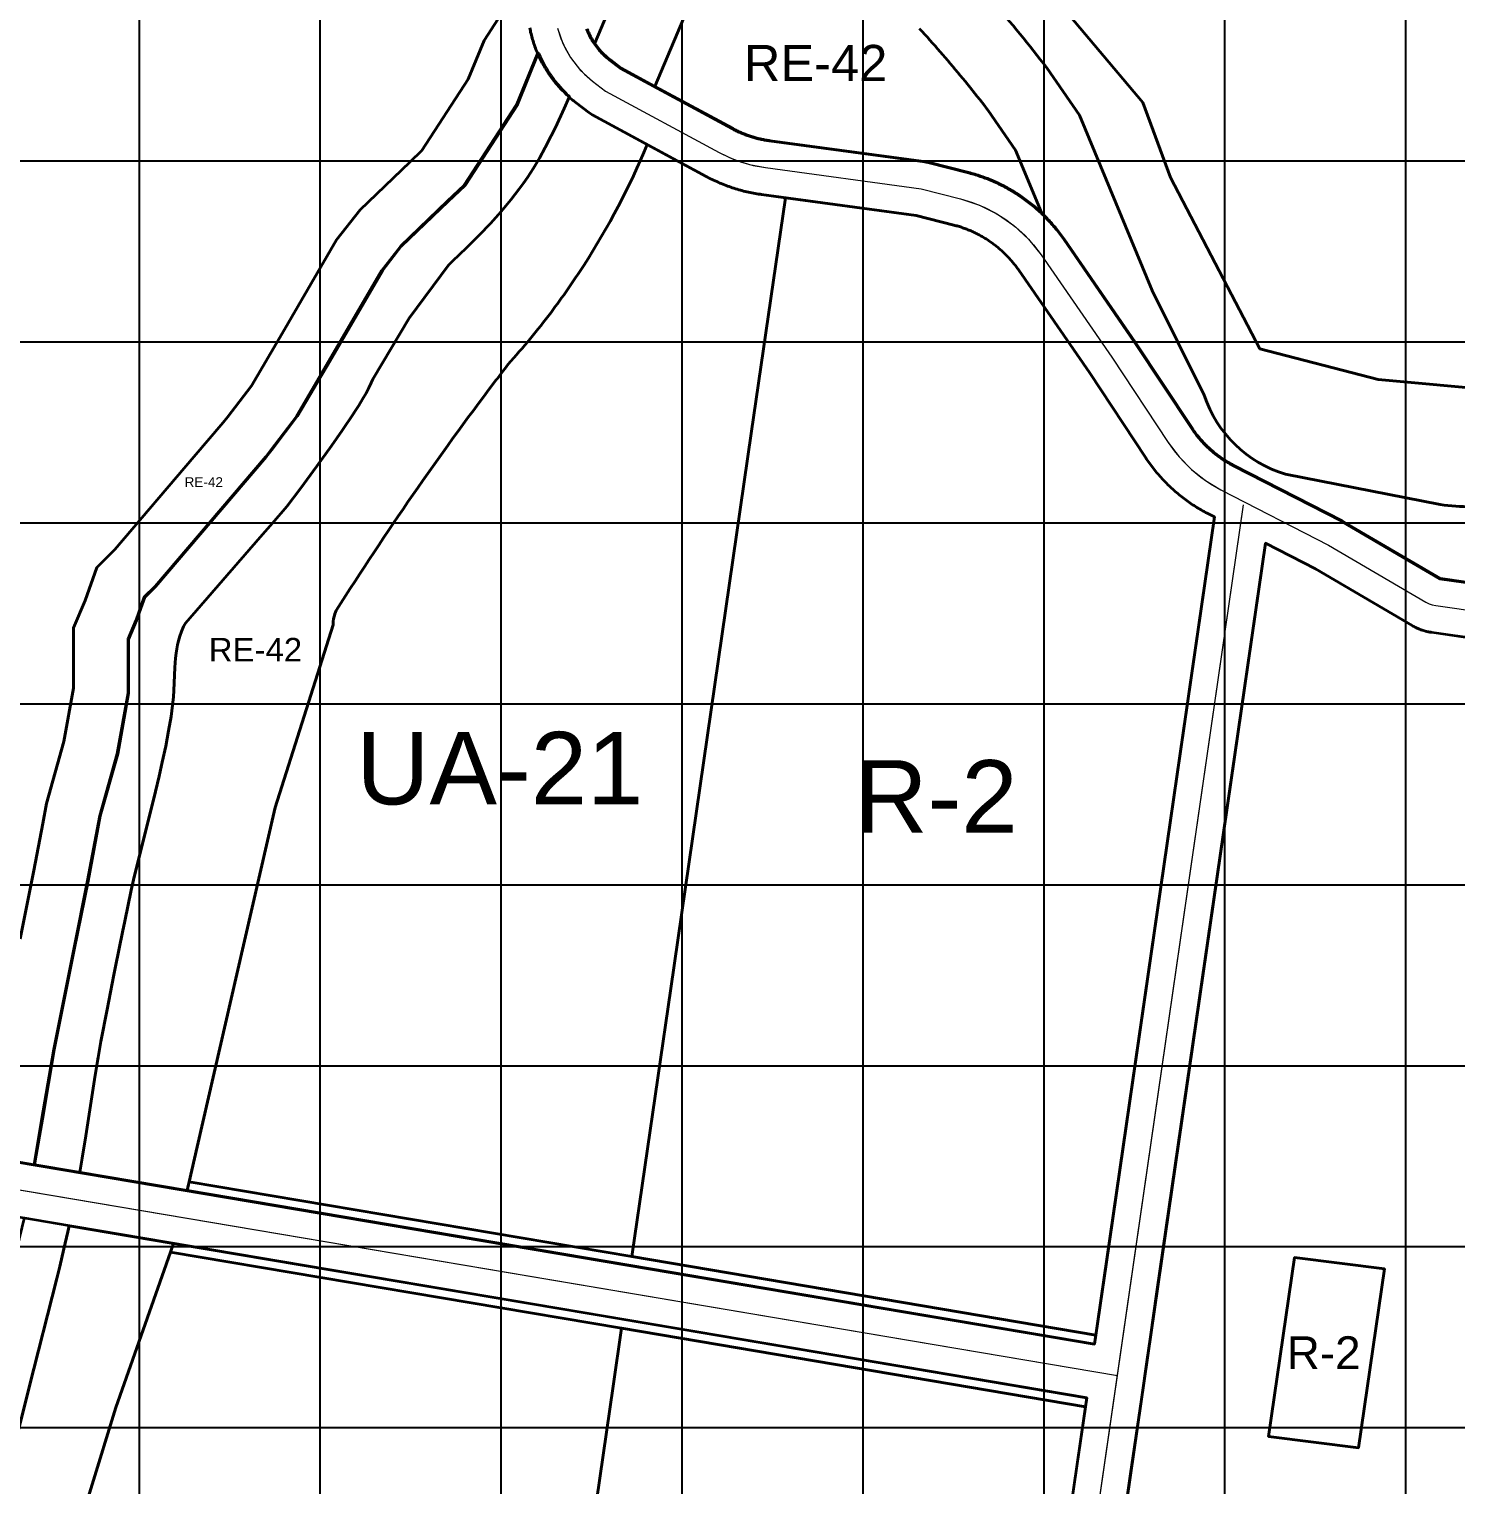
# Model space of a CAD drawing. Header units: millimetres. Extents: x 464536 to 476893, y 870501 to 881610.
# Drawn here: x 470539 to 471328, y 872368 to 873173 of the extents above; entities that cross this region are included whole.
import ezdxf
from ezdxf.enums import TextEntityAlignment as Align

# ---------------------------------------------------------------- set-up
doc = ezdxf.new("R2010")
doc.units = ezdxf.units.MM
for name, color, linetype, lineweight in [('Center_1', 7, 'Continuous', 5), ('Land Use Code', 7, 'Continuous', 35), ('Mixed use', 30, 'Continuous', 35), ('Proposed Road Net work', 7, 'Continuous', 35), ('Recreational _ Environmental', 84, 'Continuous', 35), ('Residence', 50, 'Continuous', 35), ('Services', 170, 'Continuous', 35), ('Urban Agriculture-', 90, 'Continuous', 35), ('Water Bodies', 132, 'Continuous', 35)]:
    doc.layers.add(name, color=color, linetype=linetype, lineweight=lineweight)
doc.layers.add('Grid1', color=7, linetype='Continuous')
doc.styles.add('Arial', font='arial.ttf')

msp = doc.modelspace()

# ---------------------------------------------------------------- linework, layer by layer
at = {"layer": 'Center_1'}
for points in [[(470831.13, 873173.48), (470832.92, 873167.77), (470835.33, 873162.29), (470838.34, 873157.12), (470841.9, 873152.31), (470845.97, 873147.92), (470850.51, 873144.02), (470857.55, 873138.62), (470920.4, 873104.64), (470926.49, 873101.7), (470932.81, 873099.31), (470939.33, 873097.51), (470945.98, 873096.31), (471032.18, 873084.64), (471053.89, 873079.1), (471060.51, 873077.09), (471066.92, 873074.5), (471073.08, 873071.34), (471078.93, 873067.65), (471084.42, 873063.44), (471089.52, 873058.77), (471094.18, 873053.65), (471098.36, 873048.14), (471137.48, 872991.51), (471168.68, 872944.33), (471172.54, 872939), (471176.84, 872934.01), (471181.55, 872929.42), (471186.63, 872925.24), (471192.06, 872921.51), (471197.78, 872918.26), (471257.33, 872887.69), (471311.06, 872856.19), (471312.8, 872855.32), (471314.63, 872854.68), (471316.53, 872854.28), (471343.54, 872850.49)], [(468234.08, 872918.9), (468315.66, 872905.46), (468502.77, 872874.64), (468660.08, 872848.06), (471140.58, 872428.85)], [(471017.54, 871579.82), (471051.57, 871814.64), (471210.32, 872910)]]:
    msp.add_lwpolyline(points, dxfattribs=at)
for points in [[(470831.13, 873173.48, 0), (470834.05, 873165, 0), (470838.34, 873157.12, 0), (470843.88, 873150.06, 0), (470850.51, 873144.02, 0), (470857.55, 873138.62, 0), (470920.4, 873104.64, 0), (470928.57, 873100.84, 0), (470937.14, 873098.05, 0), (470945.98, 873096.31, 0), (471032.18, 873084.64, 0), (471053.89, 873079.1, 0), (471064.38, 873075.6, 0), (471074.27, 873070.64, 0), (471083.35, 873064.32, 0), (471091.44, 873056.77, 0), (471098.36, 873048.14, 0), (471137.48, 872991.51, 0), (471168.68, 872944.33, 0), (471174.63, 872936.46, 0), (471181.55, 872929.42, 0), (471189.31, 872923.32, 0), (471197.78, 872918.26, 0), (471257.33, 872887.69, 0), (471311.06, 872856.19, 0), (471312.8, 872855.32, 0), (471314.63, 872854.68, 0), (471316.53, 872854.28, 0), (471343.54, 872850.49, 0)], [(471140.58, 872428.85, 0), (471210.32, 872910, 0)], [(469249.18, 872748.5, 0), (471140.58, 872428.85, 0)], [(471017.54, 871579.82, 0), (471051.57, 871814.64, 0), (471140.58, 872428.85, 0)]]:
    msp.add_polyline3d(points, dxfattribs=at)
at = {"layer": 'Grid1'}
for p, q in [((470600, 870600), (470600, 881600)), ((470700, 870600), (470700, 881600)), ((470800, 870600), (470800, 881600)), ((470900, 870600), (470900, 881600)), ((471000, 870600), (471000, 881600)), ((471100, 870600), (471100, 881600)), ((471200, 870600), (471200, 881600)), ((471300, 870600), (471300, 881600)), ((464700, 873100), (472600, 873100)), ((464700, 873000), (472600, 873000)), ((464700, 872900), (472600, 872900)), ((464700, 872800), (472600, 872800)), ((464700, 872700), (472600, 872700)), ((464700, 872600), (472600, 872600)), ((464700, 872500), (472600, 872500)), ((464700, 872400), (472600, 872400))]:
    msp.add_line(p, q, dxfattribs=at)
at = {"layer": 'Mixed use'}
for points in [[(471134.32, 872490.18), (471128.66, 872451.15), (470872.22, 872494.49), (470893.69, 872642.63), (470938.16, 872949.44), (470957.03, 873079.67), (471029.31, 873069.9), (471050.14, 873064.58), (471050.79, 873064.41), (471051.39, 873064.24), (471052, 873064.07), (471052.6, 873063.9), (471053.2, 873063.71), (471053.8, 873063.52), (471054.4, 873063.33), (471054.99, 873063.13), (471055.59, 873062.92), (471056.18, 873062.71), (471056.77, 873062.49), (471057.35, 873062.26), (471057.94, 873062.03), (471058.52, 873061.8), (471059.1, 873061.55), (471059.68, 873061.31), (471060.25, 873061.05), (471060.82, 873060.79), (471061.39, 873060.53), (471061.96, 873060.25), (471062.52, 873059.98), (471063.09, 873059.69), (471063.64, 873059.41), (471064.2, 873059.11), (471064.75, 873058.81), (471065.3, 873058.51), (471065.85, 873058.2), (471066.39, 873057.88), (471066.93, 873057.56), (471067.47, 873057.23), (471068, 873056.9), (471068.53, 873056.56), (471069.06, 873056.22), (471069.58, 873055.87), (471070.1, 873055.51), (471070.61, 873055.16), (471071.13, 873054.79), (471071.63, 873054.42), (471072.14, 873054.05), (471072.64, 873053.67), (471073.14, 873053.28), (471073.63, 873052.89), (471074.12, 873052.5), (471074.6, 873052.1), (471075.08, 873051.7), (471075.56, 873051.29), (471076.03, 873050.87), (471076.5, 873050.45), (471076.97, 873050.03), (471077.43, 873049.6), (471077.88, 873049.17), (471078.33, 873048.73), (471078.78, 873048.29), (471079.22, 873047.84), (471079.66, 873047.39), (471080.09, 873046.94), (471080.52, 873046.48), (471080.95, 873046.02), (471081.37, 873045.55), (471081.78, 873045.08), (471082.19, 873044.6), (471082.6, 873044.12), (471083, 873043.63), (471083.39, 873043.15), (471083.78, 873042.65), (471084.17, 873042.16), (471084.55, 873041.66), (471084.92, 873041.15), (471085.29, 873040.64), (471085.66, 873040.13), (471086.04, 873039.59), (471125.05, 872983.11), (471156.19, 872936.02), (471156.68, 872935.28), (471157.2, 872934.52), (471157.73, 872933.76), (471158.27, 872933.01), (471158.81, 872932.26), (471159.36, 872931.52), (471159.92, 872930.78), (471160.49, 872930.05), (471161.06, 872929.32), (471161.65, 872928.6), (471162.25, 872927.88), (471162.83, 872927.18), (471163.43, 872926.48), (471164.04, 872925.79), (471164.66, 872925.1), (471165.28, 872924.41), (471165.91, 872923.74), (471166.55, 872923.07), (471167.2, 872922.4), (471167.85, 872921.74), (471168.5, 872921.09), (471169.17, 872920.45), (471169.84, 872919.81), (471170.51, 872919.18), (471171.2, 872918.55), (471171.89, 872917.94), (471172.58, 872917.33), (471173.28, 872916.72), (471173.98, 872916.14), (471174.7, 872915.54), (471175.42, 872914.96), (471176.15, 872914.38), (471176.88, 872913.81), (471177.61, 872913.26), (471178.36, 872912.7), (471179.1, 872912.16), (471179.86, 872911.62), (471180.62, 872911.09), (471181.38, 872910.57), (471182.15, 872910.05), (471182.92, 872909.55), (471183.7, 872909.05), (471184.49, 872908.56), (471185.27, 872908.07), (471186.07, 872907.6), (471186.87, 872907.13), (471187.67, 872906.67), (471188.48, 872906.22), (471189.29, 872905.78), (471190.11, 872905.34), (471190.89, 872904.93), (471194.18, 872903.24)], [(471122.92, 872411.55), (471118.17, 872378.79), (471050.12, 871909.24), (470801.24, 872004.72), (470861.85, 872422.94), (470866.49, 872454.89)]]:
    msp.add_lwpolyline(points, close=True, dxfattribs=at)
msp.add_polyline3d([(471288.13, 872487.79, 0), (471273.79, 872388.81, 0), (471224.16, 872394.99, 0), (471238.51, 872493.98, 0)], close=True, dxfattribs=at)
at = {"layer": 'Proposed Road Net work'}
for points in [[(469260.7, 872761.76, 0), (471127.94, 872446.2, 0), (471194.18, 872903.24, 0), (471190.89, 872904.93, 0), (471190.11, 872905.34, 0), (471189.29, 872905.78, 0), (471188.48, 872906.22, 0), (471187.67, 872906.67, 0), (471186.87, 872907.13, 0), (471186.07, 872907.6, 0), (471185.27, 872908.07, 0), (471184.49, 872908.56, 0), (471183.7, 872909.05, 0), (471182.92, 872909.55, 0), (471182.15, 872910.05, 0), (471181.38, 872910.57, 0), (471180.62, 872911.09, 0), (471179.86, 872911.62, 0), (471179.1, 872912.16, 0), (471178.36, 872912.7, 0), (471177.61, 872913.26, 0), (471176.88, 872913.81, 0), (471176.15, 872914.38, 0), (471175.42, 872914.96, 0), (471174.7, 872915.54, 0), (471173.98, 872916.14, 0), (471173.28, 872916.72, 0), (471172.58, 872917.33, 0), (471171.89, 872917.94, 0), (471171.2, 872918.55, 0), (471170.51, 872919.18, 0), (471169.84, 872919.81, 0), (471169.17, 872920.45, 0), (471168.5, 872921.09, 0), (471167.85, 872921.74, 0), (471167.2, 872922.4, 0), (471166.55, 872923.07, 0), (471165.91, 872923.74, 0), (471165.28, 872924.41, 0), (471164.66, 872925.1, 0), (471164.04, 872925.79, 0), (471163.43, 872926.48, 0), (471162.83, 872927.18, 0), (471162.25, 872927.88, 0), (471161.65, 872928.6, 0), (471161.06, 872929.32, 0), (471160.49, 872930.05, 0), (471159.92, 872930.78, 0), (471159.36, 872931.52, 0), (471158.81, 872932.26, 0), (471158.27, 872933.01, 0), (471157.73, 872933.76, 0), (471157.2, 872934.52, 0), (471156.68, 872935.28, 0), (471156.19, 872936.02, 0), (471125.05, 872983.11, 0), (471086.04, 873039.59, 0), (471085.66, 873040.13, 0), (471085.29, 873040.64, 0), (471084.92, 873041.15, 0), (471084.55, 873041.66, 0), (471084.17, 873042.16, 0), (471083.78, 873042.65, 0), (471083.39, 873043.15, 0), (471083, 873043.63, 0), (471082.6, 873044.12, 0), (471082.19, 873044.6, 0), (471081.78, 873045.08, 0), (471081.37, 873045.55, 0), (471080.95, 873046.02, 0), (471080.52, 873046.48, 0), (471080.09, 873046.94, 0), (471079.66, 873047.39, 0), (471079.22, 873047.84, 0), (471078.78, 873048.29, 0), (471078.33, 873048.73, 0), (471077.88, 873049.17, 0), (471077.43, 873049.6, 0), (471076.97, 873050.03, 0), (471076.5, 873050.45, 0), (471076.03, 873050.87, 0), (471075.56, 873051.29, 0), (471075.08, 873051.7, 0), (471074.6, 873052.1, 0), (471074.12, 873052.5, 0), (471073.63, 873052.89, 0), (471073.14, 873053.28, 0), (471072.64, 873053.67, 0), (471072.14, 873054.05, 0), (471071.63, 873054.42, 0), (471071.13, 873054.79, 0), (471070.61, 873055.16, 0), (471070.1, 873055.51, 0), (471069.58, 873055.87, 0), (471069.06, 873056.22, 0), (471068.53, 873056.56, 0), (471068, 873056.9, 0), (471067.47, 873057.23, 0), (471066.93, 873057.56, 0), (471066.39, 873057.88, 0), (471065.85, 873058.2, 0), (471065.3, 873058.51, 0), (471064.75, 873058.81, 0), (471064.2, 873059.11, 0), (471063.64, 873059.41, 0), (471063.09, 873059.69, 0), (471062.52, 873059.98, 0), (471061.96, 873060.25, 0), (471061.39, 873060.53, 0), (471060.82, 873060.79, 0), (471060.25, 873061.05, 0), (471059.68, 873061.31, 0), (471059.1, 873061.55, 0), (471058.52, 873061.8, 0), (471057.94, 873062.03, 0), (471057.35, 873062.26, 0), (471056.77, 873062.49, 0), (471056.18, 873062.71, 0), (471055.59, 873062.92, 0), (471054.99, 873063.13, 0), (471054.4, 873063.33, 0), (471053.8, 873063.52, 0), (471053.2, 873063.71, 0), (471052.6, 873063.9, 0), (471052, 873064.07, 0), (471051.39, 873064.24, 0), (471050.79, 873064.41, 0), (471050.14, 873064.58, 0), (471029.31, 873069.9, 0), (470943.93, 873081.45, 0), (470943.05, 873081.57, 0), (470942.13, 873081.71, 0), (470941.21, 873081.86, 0), (470940.31, 873082.01, 0), (470939.39, 873082.18, 0), (470938.48, 873082.36, 0), (470937.57, 873082.54, 0), (470936.66, 873082.74, 0), (470935.76, 873082.94, 0), (470934.85, 873083.16, 0), (470933.95, 873083.38, 0), (470933.06, 873083.61, 0), (470932.16, 873083.85, 0), (470931.27, 873084.1, 0), (470930.38, 873084.36, 0), (470929.49, 873084.63, 0), (470928.6, 873084.91, 0), (470927.72, 873085.2, 0), (470926.84, 873085.49, 0), (470925.97, 873085.8, 0), (470925.11, 873086.11, 0), (470924.23, 873086.44, 0), (470923.36, 873086.77, 0), (470922.5, 873087.11, 0), (470921.64, 873087.46, 0), (470920.78, 873087.82, 0), (470919.93, 873088.19, 0), (470919.08, 873088.57, 0), (470918.24, 873088.95, 0), (470917.4, 873089.35, 0), (470916.57, 873089.75, 0), (470915.73, 873090.16, 0), (470914.91, 873090.58, 0), (470914.08, 873091.01, 0), (470913.3, 873091.43, 0), (470850.23, 873125.53, 0), (470848.42, 873126.72, 0), (470841.34, 873132.15, 0), (470840.72, 873132.63, 0), (470840.07, 873133.15, 0), (470839.43, 873133.68, 0), (470838.81, 873134.19, 0), (470838.16, 873134.75, 0), (470837.54, 873135.3, 0), (470836.92, 873135.85, 0), (470836.31, 873136.42, 0), (470835.71, 873136.99, 0), (470835.11, 873137.57, 0), (470834.52, 873138.15, 0), (470833.94, 873138.74, 0), (470833.37, 873139.34, 0), (470832.8, 873139.95, 0), (470832.24, 873140.56, 0), (470831.68, 873141.18, 0), (470831.14, 873141.81, 0), (470830.6, 873142.44, 0), (470830.07, 873143.08, 0), (470829.55, 873143.72, 0), (470829.03, 873144.37, 0), (470828.53, 873145.03, 0), (470828.03, 873145.7, 0), (470827.54, 873146.37, 0), (470827.05, 873147.04, 0), (470826.58, 873147.72, 0), (470826.11, 873148.41, 0), (470825.66, 873149.1, 0), (470825.21, 873149.8, 0), (470824.76, 873150.51, 0), (470824.33, 873151.21, 0), (470823.89, 873151.95, 0), (470823.49, 873152.65, 0), (470823.09, 873153.37, 0), (470822.69, 873154.1, 0), (470822.3, 873154.83, 0), (470821.92, 873155.57, 0), (470821.55, 873156.32, 0), (470821.19, 873157.06, 0), (470820.83, 873157.81, 0), (470820.49, 873158.57, 0), (470820.16, 873159.33, 0), (470819.83, 873160.09, 0), (470819.51, 873160.86, 0), (470819.21, 873161.63, 0), (470818.91, 873162.41, 0), (470818.62, 873163.18, 0), (470818.34, 873163.97, 0), (470818.07, 873164.76, 0), (470817.81, 873165.54, 0), (470817.56, 873166.34, 0), (470817.32, 873167.13, 0), (470817.09, 873167.93, 0), (470816.87, 873168.73, 0), (470816.66, 873169.53, 0), (470816.46, 873170.34, 0), (470816.26, 873171.14, 0), (470816.08, 873171.95, 0), (470815.91, 873172.77, 0), (470815.74, 873173.58, 0)], [(469260.7, 872761.76, 0), (471127.94, 872446.2, 0), (471194.18, 872903.24, 0), (471190.89, 872904.93, 0), (471190.11, 872905.34, 0), (471189.29, 872905.78, 0), (471188.48, 872906.22, 0), (471187.67, 872906.67, 0), (471186.87, 872907.13, 0), (471186.07, 872907.6, 0), (471185.27, 872908.07, 0), (471184.49, 872908.56, 0), (471183.7, 872909.05, 0), (471182.92, 872909.55, 0), (471182.15, 872910.05, 0), (471181.38, 872910.57, 0), (471180.62, 872911.09, 0), (471179.86, 872911.62, 0), (471179.1, 872912.16, 0), (471178.36, 872912.7, 0), (471177.61, 872913.26, 0), (471176.88, 872913.81, 0), (471176.15, 872914.38, 0), (471175.42, 872914.96, 0), (471174.7, 872915.54, 0), (471173.98, 872916.14, 0), (471173.28, 872916.72, 0), (471172.58, 872917.33, 0), (471171.89, 872917.94, 0), (471171.2, 872918.55, 0), (471170.51, 872919.18, 0), (471169.84, 872919.81, 0), (471169.17, 872920.45, 0), (471168.5, 872921.09, 0), (471167.85, 872921.74, 0), (471167.2, 872922.4, 0), (471166.55, 872923.07, 0), (471165.91, 872923.74, 0), (471165.28, 872924.41, 0), (471164.66, 872925.1, 0), (471164.04, 872925.79, 0), (471163.43, 872926.48, 0), (471162.83, 872927.18, 0), (471162.25, 872927.88, 0), (471161.65, 872928.6, 0), (471161.06, 872929.32, 0), (471160.49, 872930.05, 0), (471159.92, 872930.78, 0), (471159.36, 872931.52, 0), (471158.81, 872932.26, 0), (471158.27, 872933.01, 0), (471157.73, 872933.76, 0), (471157.2, 872934.52, 0), (471156.68, 872935.28, 0), (471156.19, 872936.02, 0), (471125.05, 872983.11, 0), (471086.04, 873039.59, 0), (471085.66, 873040.13, 0), (471085.29, 873040.64, 0), (471084.92, 873041.15, 0), (471084.55, 873041.66, 0), (471084.17, 873042.16, 0), (471083.78, 873042.65, 0), (471083.39, 873043.15, 0), (471083, 873043.63, 0), (471082.6, 873044.12, 0), (471082.19, 873044.6, 0), (471081.78, 873045.08, 0), (471081.37, 873045.55, 0), (471080.95, 873046.02, 0), (471080.52, 873046.48, 0), (471080.09, 873046.94, 0), (471079.66, 873047.39, 0), (471079.22, 873047.84, 0), (471078.78, 873048.29, 0), (471078.33, 873048.73, 0), (471077.88, 873049.17, 0), (471077.43, 873049.6, 0), (471076.97, 873050.03, 0), (471076.5, 873050.45, 0), (471076.03, 873050.87, 0), (471075.56, 873051.29, 0), (471075.08, 873051.7, 0), (471074.6, 873052.1, 0), (471074.12, 873052.5, 0), (471073.63, 873052.89, 0), (471073.14, 873053.28, 0), (471072.64, 873053.67, 0), (471072.14, 873054.05, 0), (471071.63, 873054.42, 0), (471071.13, 873054.79, 0), (471070.61, 873055.16, 0), (471070.1, 873055.51, 0), (471069.58, 873055.87, 0), (471069.06, 873056.22, 0), (471068.53, 873056.56, 0), (471068, 873056.9, 0), (471067.47, 873057.23, 0), (471066.93, 873057.56, 0), (471066.39, 873057.88, 0), (471065.85, 873058.2, 0), (471065.3, 873058.51, 0), (471064.75, 873058.81, 0), (471064.2, 873059.11, 0), (471063.64, 873059.41, 0), (471063.09, 873059.69, 0), (471062.52, 873059.98, 0), (471061.96, 873060.25, 0), (471061.39, 873060.53, 0), (471060.82, 873060.79, 0), (471060.25, 873061.05, 0), (471059.68, 873061.31, 0), (471059.1, 873061.55, 0), (471058.52, 873061.8, 0), (471057.94, 873062.03, 0), (471057.35, 873062.26, 0), (471056.77, 873062.49, 0), (471056.18, 873062.71, 0), (471055.59, 873062.92, 0), (471054.99, 873063.13, 0), (471054.4, 873063.33, 0), (471053.8, 873063.52, 0), (471053.2, 873063.71, 0), (471052.6, 873063.9, 0), (471052, 873064.07, 0), (471051.39, 873064.24, 0), (471050.79, 873064.41, 0), (471050.14, 873064.58, 0), (471029.31, 873069.9, 0), (470943.93, 873081.45, 0), (470943.05, 873081.57, 0), (470942.13, 873081.71, 0), (470941.21, 873081.86, 0), (470940.31, 873082.01, 0), (470939.39, 873082.18, 0), (470938.48, 873082.36, 0), (470937.57, 873082.54, 0), (470936.66, 873082.74, 0), (470935.76, 873082.94, 0), (470934.85, 873083.16, 0), (470933.95, 873083.38, 0), (470933.06, 873083.61, 0), (470932.16, 873083.85, 0), (470931.27, 873084.1, 0), (470930.38, 873084.36, 0), (470929.49, 873084.63, 0), (470928.6, 873084.91, 0), (470927.72, 873085.2, 0), (470926.84, 873085.49, 0), (470925.97, 873085.8, 0), (470925.11, 873086.11, 0), (470924.23, 873086.44, 0), (470923.36, 873086.77, 0), (470922.5, 873087.11, 0), (470921.64, 873087.46, 0), (470920.78, 873087.82, 0), (470919.93, 873088.19, 0), (470919.08, 873088.57, 0), (470918.24, 873088.95, 0), (470917.4, 873089.35, 0), (470916.57, 873089.75, 0), (470915.73, 873090.16, 0), (470914.91, 873090.58, 0), (470914.08, 873091.01, 0), (470913.3, 873091.43, 0), (470850.23, 873125.53, 0), (470848.42, 873126.72, 0), (470841.34, 873132.15, 0), (470840.72, 873132.63, 0), (470840.07, 873133.15, 0), (470839.43, 873133.68, 0), (470838.81, 873134.19, 0), (470838.16, 873134.75, 0), (470837.54, 873135.3, 0), (470836.92, 873135.85, 0), (470836.31, 873136.42, 0), (470835.71, 873136.99, 0), (470835.11, 873137.57, 0), (470834.52, 873138.15, 0), (470833.94, 873138.74, 0), (470833.37, 873139.34, 0), (470832.8, 873139.95, 0), (470832.24, 873140.56, 0), (470831.68, 873141.18, 0), (470831.14, 873141.81, 0), (470830.6, 873142.44, 0), (470830.07, 873143.08, 0), (470829.55, 873143.72, 0), (470829.03, 873144.37, 0), (470828.53, 873145.03, 0), (470828.03, 873145.7, 0), (470827.54, 873146.37, 0), (470827.05, 873147.04, 0), (470826.58, 873147.72, 0), (470826.11, 873148.41, 0), (470825.66, 873149.1, 0), (470825.21, 873149.8, 0), (470824.76, 873150.51, 0), (470824.33, 873151.21, 0), (470823.89, 873151.95, 0), (470823.49, 873152.65, 0), (470823.09, 873153.37, 0), (470822.69, 873154.1, 0), (470822.3, 873154.83, 0), (470821.92, 873155.57, 0), (470821.55, 873156.32, 0), (470821.19, 873157.06, 0), (470820.83, 873157.81, 0), (470820.49, 873158.57, 0), (470820.16, 873159.33, 0), (470819.83, 873160.09, 0), (470819.51, 873160.86, 0), (470819.21, 873161.63, 0), (470818.91, 873162.41, 0), (470818.62, 873163.18, 0), (470818.34, 873163.97, 0), (470818.07, 873164.76, 0), (470817.81, 873165.54, 0), (470817.56, 873166.34, 0), (470817.32, 873167.13, 0), (470817.09, 873167.93, 0), (470816.87, 873168.73, 0), (470816.66, 873169.53, 0), (470816.46, 873170.34, 0), (470816.26, 873171.14, 0), (470816.08, 873171.95, 0), (470815.91, 873172.77, 0), (470815.74, 873173.58, 0)], [(470846.98, 873172.99, 0), (470847.23, 873172.34, 0), (470847.5, 873171.69, 0), (470847.78, 873171.04, 0), (470848.16, 873170.19, 0), (470848.57, 873169.35, 0), (470849, 873168.52, 0), (470849.45, 873167.69, 0), (470849.8, 873167.08, 0), (470850.16, 873166.48, 0), (470850.66, 873165.69, 0), (470851.17, 873164.91, 0), (470851.71, 873164.14, 0), (470852.26, 873163.38, 0), (470852.83, 873162.64, 0), (470853.42, 873161.91, 0), (470854.03, 873161.2, 0), (470854.65, 873160.5, 0), (470855.29, 873159.82, 0), (470855.95, 873159.15, 0), (470856.45, 873158.66, 0), (470856.96, 873158.18, 0), (470857.48, 873157.71, 0), (470858.01, 873157.25, 0), (470858.55, 873156.8, 0), (470859.09, 873156.35, 0), (470859.68, 873155.89, 0), (470865.74, 873151.25, 0), (470927.5, 873117.85, 0), (470928.08, 873117.54, 0), (470928.63, 873117.26, 0), (470929.18, 873116.98, 0), (470929.73, 873116.71, 0), (470930.29, 873116.44, 0), (470930.85, 873116.17, 0), (470931.41, 873115.92, 0), (470931.98, 873115.67, 0), (470932.54, 873115.42, 0), (470933.11, 873115.18, 0), (470933.68, 873114.95, 0), (470934.26, 873114.72, 0), (470934.84, 873114.5, 0), (470935.42, 873114.28, 0), (470936, 873114.07, 0), (470936.58, 873113.87, 0), (470937.17, 873113.67, 0), (470937.75, 873113.48, 0), (470938.34, 873113.3, 0), (470938.93, 873113.12, 0), (470939.53, 873112.94, 0), (470940.12, 873112.78, 0), (470940.72, 873112.62, 0), (470941.32, 873112.46, 0), (470941.92, 873112.31, 0), (470942.52, 873112.17, 0), (470943.12, 873112.03, 0), (470943.73, 873111.9, 0), (470944.33, 873111.78, 0), (470944.94, 873111.66, 0), (470945.55, 873111.55, 0), (470946.15, 873111.45, 0), (470946.76, 873111.35, 0), (470947.38, 873111.26, 0), (470948.03, 873111.16, 0), (471034.19, 873099.51, 0), (471034.78, 873099.42, 0), (471035.89, 873099.18, 0), (471057.64, 873093.62, 0), (471058.5, 873093.4, 0), (471059.4, 873093.16, 0), (471060.3, 873092.9, 0), (471061.19, 873092.64, 0), (471062.08, 873092.37, 0), (471062.97, 873092.09, 0), (471063.85, 873091.8, 0), (471064.73, 873091.5, 0), (471065.61, 873091.2, 0), (471066.48, 873090.88, 0), (471067.36, 873090.56, 0), (471068.23, 873090.22, 0), (471069.1, 873089.88, 0), (471069.96, 873089.53, 0), (471070.82, 873089.17, 0), (471071.67, 873088.8, 0), (471072.53, 873088.43, 0), (471073.37, 873088.04, 0), (471074.22, 873087.65, 0), (471075.06, 873087.24, 0), (471075.89, 873086.83, 0), (471076.72, 873086.41, 0), (471077.55, 873085.99, 0), (471078.37, 873085.55, 0), (471079.19, 873085.11, 0), (471080.01, 873084.66, 0), (471080.82, 873084.19, 0), (471081.62, 873083.73, 0), (471082.42, 873083.25, 0), (471083.21, 873082.76, 0), (471084, 873082.27, 0), (471084.79, 873081.77, 0), (471085.57, 873081.26, 0), (471086.34, 873080.75, 0), (471087.11, 873080.22, 0), (471087.88, 873079.69, 0), (471088.64, 873079.15, 0), (471089.39, 873078.6, 0), (471090.14, 873078.05, 0), (471090.88, 873077.49, 0), (471091.62, 873076.92, 0), (471092.35, 873076.34, 0), (471093.07, 873075.75, 0), (471093.81, 873075.15, 0), (471094.5, 873074.56, 0), (471095.21, 873073.96, 0), (471095.91, 873073.34, 0), (471096.6, 873072.72, 0), (471097.29, 873072.1, 0), (471097.97, 873071.46, 0), (471098.65, 873070.82, 0), (471099.32, 873070.17, 0), (471099.98, 873069.52, 0), (471100.63, 873068.86, 0), (471101.28, 873068.19, 0), (471101.93, 873067.52, 0), (471102.56, 873066.84, 0), (471103.19, 873066.15, 0), (471103.81, 873065.45, 0), (471104.42, 873064.76, 0), (471105.03, 873064.05, 0), (471105.62, 873063.35, 0), (471106.22, 873062.62, 0), (471106.81, 873061.9, 0), (471107.39, 873061.17, 0), (471107.96, 873060.43, 0), (471108.52, 873059.69, 0), (471109.08, 873058.94, 0), (471109.63, 873058.19, 0), (471110.17, 873057.43, 0), (471110.68, 873056.7, 0), (471149.91, 872999.91, 0), (471181.17, 872952.63, 0), (471181.54, 872952.08, 0), (471181.89, 872951.56, 0), (471182.24, 872951.05, 0), (471182.61, 872950.55, 0), (471182.97, 872950.04, 0), (471183.35, 872949.54, 0), (471183.72, 872949.04, 0), (471184.11, 872948.55, 0), (471184.49, 872948.06, 0), (471184.89, 872947.58, 0), (471185.28, 872947.1, 0), (471185.68, 872946.62, 0), (471186.09, 872946.14, 0), (471186.5, 872945.68, 0), (471186.92, 872945.21, 0), (471187.34, 872944.75, 0), (471187.76, 872944.29, 0), (471188.19, 872943.84, 0), (471188.63, 872943.39, 0), (471189.07, 872942.95, 0), (471189.51, 872942.51, 0), (471189.96, 872942.08, 0), (471190.41, 872941.65, 0), (471190.86, 872941.22, 0), (471191.32, 872940.8, 0), (471191.79, 872940.38, 0), (471192.26, 872939.97, 0), (471192.73, 872939.57, 0), (471193.21, 872939.16, 0), (471193.69, 872938.77, 0), (471194.17, 872938.37, 0), (471194.66, 872937.99, 0), (471195.16, 872937.6, 0), (471195.65, 872937.23, 0), (471196.15, 872936.85, 0), (471196.66, 872936.49, 0), (471197.16, 872936.12, 0), (471197.68, 872935.77, 0), (471198.19, 872935.41, 0), (471198.71, 872935.07, 0), (471199.23, 872934.73, 0), (471199.76, 872934.39, 0), (471200.28, 872934.06, 0), (471200.82, 872933.73, 0), (471201.35, 872933.41, 0), (471201.89, 872933.1, 0), (471202.43, 872932.79, 0), (471202.98, 872932.48, 0), (471203.52, 872932.18, 0), (471204.07, 872931.89, 0), (471204.66, 872931.59, 0), (471264.18, 872901.03, 0), (471264.88, 872900.65, 0), (471318.63, 872869.14, 0), (471345.2, 872865.4, 0)], [(470846.98, 873172.99, 0), (470847.23, 873172.34, 0), (470847.5, 873171.69, 0), (470847.78, 873171.04, 0), (470848.16, 873170.19, 0), (470848.57, 873169.35, 0), (470849, 873168.52, 0), (470849.45, 873167.69, 0), (470849.8, 873167.08, 0), (470850.16, 873166.48, 0), (470850.66, 873165.69, 0), (470851.17, 873164.91, 0), (470851.71, 873164.14, 0), (470852.26, 873163.38, 0), (470852.83, 873162.64, 0), (470853.42, 873161.91, 0), (470854.03, 873161.2, 0), (470854.65, 873160.5, 0), (470855.29, 873159.82, 0), (470855.95, 873159.15, 0), (470856.45, 873158.66, 0), (470856.96, 873158.18, 0), (470857.48, 873157.71, 0), (470858.01, 873157.25, 0), (470858.55, 873156.8, 0), (470859.09, 873156.35, 0), (470859.68, 873155.89, 0), (470865.74, 873151.25, 0), (470927.5, 873117.85, 0), (470928.08, 873117.54, 0), (470928.63, 873117.26, 0), (470929.18, 873116.98, 0), (470929.73, 873116.71, 0), (470930.29, 873116.44, 0), (470930.85, 873116.17, 0), (470931.41, 873115.92, 0), (470931.98, 873115.67, 0), (470932.54, 873115.42, 0), (470933.11, 873115.18, 0), (470933.68, 873114.95, 0), (470934.26, 873114.72, 0), (470934.84, 873114.5, 0), (470935.42, 873114.28, 0), (470936, 873114.07, 0), (470936.58, 873113.87, 0), (470937.17, 873113.67, 0), (470937.75, 873113.48, 0), (470938.34, 873113.3, 0), (470938.93, 873113.12, 0), (470939.53, 873112.94, 0), (470940.12, 873112.78, 0), (470940.72, 873112.62, 0), (470941.32, 873112.46, 0), (470941.92, 873112.31, 0), (470942.52, 873112.17, 0), (470943.12, 873112.03, 0), (470943.73, 873111.9, 0), (470944.33, 873111.78, 0), (470944.94, 873111.66, 0), (470945.55, 873111.55, 0), (470946.15, 873111.45, 0), (470946.76, 873111.35, 0), (470947.38, 873111.26, 0), (470948.03, 873111.16, 0), (471034.19, 873099.51, 0), (471034.78, 873099.42, 0), (471035.89, 873099.18, 0), (471057.64, 873093.62, 0), (471058.5, 873093.4, 0), (471059.4, 873093.16, 0), (471060.3, 873092.9, 0), (471061.19, 873092.64, 0), (471062.08, 873092.37, 0), (471062.97, 873092.09, 0), (471063.85, 873091.8, 0), (471064.73, 873091.5, 0), (471065.61, 873091.2, 0), (471066.48, 873090.88, 0), (471067.36, 873090.56, 0), (471068.23, 873090.22, 0), (471069.1, 873089.88, 0), (471069.96, 873089.53, 0), (471070.82, 873089.17, 0), (471071.67, 873088.8, 0), (471072.53, 873088.43, 0), (471073.37, 873088.04, 0), (471074.22, 873087.65, 0), (471075.06, 873087.24, 0), (471075.89, 873086.83, 0), (471076.72, 873086.41, 0), (471077.55, 873085.99, 0), (471078.37, 873085.55, 0), (471079.19, 873085.11, 0), (471080.01, 873084.66, 0), (471080.82, 873084.19, 0), (471081.62, 873083.73, 0), (471082.42, 873083.25, 0), (471083.21, 873082.76, 0), (471084, 873082.27, 0), (471084.79, 873081.77, 0), (471085.57, 873081.26, 0), (471086.34, 873080.75, 0), (471087.11, 873080.22, 0), (471087.88, 873079.69, 0), (471088.64, 873079.15, 0), (471089.39, 873078.6, 0), (471090.14, 873078.05, 0), (471090.88, 873077.49, 0), (471091.62, 873076.92, 0), (471092.35, 873076.34, 0), (471093.07, 873075.75, 0), (471093.81, 873075.15, 0), (471094.5, 873074.56, 0), (471095.21, 873073.96, 0), (471095.91, 873073.34, 0), (471096.6, 873072.72, 0), (471097.29, 873072.1, 0), (471097.97, 873071.46, 0), (471098.65, 873070.82, 0), (471099.32, 873070.17, 0), (471099.98, 873069.52, 0), (471100.63, 873068.86, 0), (471101.28, 873068.19, 0), (471101.93, 873067.52, 0), (471102.56, 873066.84, 0), (471103.19, 873066.15, 0), (471103.81, 873065.45, 0), (471104.42, 873064.76, 0), (471105.03, 873064.05, 0), (471105.62, 873063.35, 0), (471106.22, 873062.62, 0), (471106.81, 873061.9, 0), (471107.39, 873061.17, 0), (471107.96, 873060.43, 0), (471108.52, 873059.69, 0), (471109.08, 873058.94, 0), (471109.63, 873058.19, 0), (471110.17, 873057.43, 0), (471110.68, 873056.7, 0), (471149.91, 872999.91, 0), (471181.17, 872952.63, 0), (471181.54, 872952.08, 0), (471181.89, 872951.56, 0), (471182.24, 872951.05, 0), (471182.61, 872950.55, 0), (471182.97, 872950.04, 0), (471183.35, 872949.54, 0), (471183.72, 872949.04, 0), (471184.11, 872948.55, 0), (471184.49, 872948.06, 0), (471184.89, 872947.58, 0), (471185.28, 872947.1, 0), (471185.68, 872946.62, 0), (471186.09, 872946.14, 0), (471186.5, 872945.68, 0), (471186.92, 872945.21, 0), (471187.34, 872944.75, 0), (471187.76, 872944.29, 0), (471188.19, 872943.84, 0), (471188.63, 872943.39, 0), (471189.07, 872942.95, 0), (471189.51, 872942.51, 0), (471189.96, 872942.08, 0), (471190.41, 872941.65, 0), (471190.86, 872941.22, 0), (471191.32, 872940.8, 0), (471191.79, 872940.38, 0), (471192.26, 872939.97, 0), (471192.73, 872939.57, 0), (471193.21, 872939.16, 0), (471193.69, 872938.77, 0), (471194.17, 872938.37, 0), (471194.66, 872937.99, 0), (471195.16, 872937.6, 0), (471195.65, 872937.23, 0), (471196.15, 872936.85, 0), (471196.66, 872936.49, 0), (471197.16, 872936.12, 0), (471197.68, 872935.77, 0), (471198.19, 872935.41, 0), (471198.71, 872935.07, 0), (471199.23, 872934.73, 0), (471199.76, 872934.39, 0), (471200.28, 872934.06, 0), (471200.82, 872933.73, 0), (471201.35, 872933.41, 0), (471201.89, 872933.1, 0), (471202.43, 872932.79, 0), (471202.98, 872932.48, 0), (471203.52, 872932.18, 0), (471204.07, 872931.89, 0), (471204.66, 872931.59, 0), (471264.18, 872901.03, 0), (471264.88, 872900.65, 0), (471318.63, 872869.14, 0), (471345.2, 872865.4, 0)], [(471341.68, 872835.6, 0), (471314.35, 872839.44, 0), (471313.76, 872839.53, 0), (471313.08, 872839.65, 0), (471312.58, 872839.75, 0), (471312.07, 872839.86, 0), (471311.4, 872840.02, 0), (471310.74, 872840.19, 0), (471310.08, 872840.38, 0), (471309.42, 872840.58, 0), (471308.93, 872840.75, 0), (471308.43, 872840.92, 0), (471307.96, 872841.1, 0), (471307.48, 872841.28, 0), (471306.85, 872841.55, 0), (471306.22, 872841.82, 0), (471305.6, 872842.12, 0), (471304.98, 872842.42, 0), (471304.37, 872842.74, 0), (471303.92, 872842.99, 0), (471303.55, 872843.2, 0), (471250.11, 872874.53, 0), (471222.39, 872888.76, 0), (471082.49, 871923.43, 0)], [(471341.68, 872835.6, 0), (471314.35, 872839.44, 0), (471313.76, 872839.53, 0), (471313.08, 872839.65, 0), (471312.58, 872839.75, 0), (471312.07, 872839.86, 0), (471311.4, 872840.02, 0), (471310.74, 872840.19, 0), (471310.08, 872840.38, 0), (471309.42, 872840.58, 0), (471308.93, 872840.75, 0), (471308.43, 872840.92, 0), (471307.96, 872841.1, 0), (471307.48, 872841.28, 0), (471306.85, 872841.55, 0), (471306.22, 872841.82, 0), (471305.6, 872842.12, 0), (471304.98, 872842.42, 0), (471304.37, 872842.74, 0), (471303.92, 872842.99, 0), (471303.55, 872843.2, 0), (471250.11, 872874.53, 0), (471222.39, 872888.76, 0), (471082.49, 871923.43, 0)], [(471911.43, 871228.45, 0), (471925.5, 871842.88, 0), (471927.22, 871918.12, 0), (471505.08, 871915.59, 0), (471504.03, 871817.8, 0), (471502.97, 871719.65, 0), (471487.98, 871719.81, 0), (471489.03, 871817.96, 0), (471490.08, 871915.5, 0), (471416.93, 871915.06, 0), (471078.84, 871898.22, 0), (471066.41, 871812.49, 0), (471032.38, 871577.67, 0), (471002.69, 871581.97, 0), (471036.72, 871816.79, 0), (471123.64, 872416.5, 0), (468657.58, 872833.27, 0)], [(471911.43, 871228.45, 0), (471925.5, 871842.88, 0), (471927.22, 871918.12, 0), (471505.08, 871915.59, 0), (471504.03, 871817.8, 0), (471502.97, 871719.65, 0), (471487.98, 871719.81, 0), (471489.03, 871817.96, 0), (471490.08, 871915.5, 0), (471416.93, 871915.06, 0), (471078.84, 871898.22, 0), (471066.41, 871812.49, 0), (471032.38, 871577.67, 0), (471002.69, 871581.97, 0), (471036.72, 871816.79, 0), (471123.64, 872416.5, 0), (468657.58, 872833.27, 0)]]:
    msp.add_polyline3d(points, dxfattribs=at)
at = {"layer": 'Recreational _ Environmental'}
msp.add_lwpolyline([(471353.37, 872908.51, -0.032802), (471318.95, 872910.1), (471233.46, 872926.85, -0.241693), (471188.48, 872970.48), (471159.75, 873028.4), (471119.53, 873125.24), (471101.51, 873151.41, 0.036298), (471038.32, 873223.1)], format="xyb", dxfattribs=at)
for points in [[(471074.51, 873227.5), (471154.54, 873132.25), (471169.94, 873090.85), (471219.29, 872996.11), (471284.61, 872979.19), (471351.4, 872973.11)], [(470534.17, 872670.15), (470541.72, 872707.93), (470546.57, 872733.77), (470548.65, 872744.9), (470558.32, 872779.09), (470563.56, 872808.59), (470563.56, 872812.66), (470563.56, 872823.08), (470563.56, 872823.11), (470563.56, 872841.95), (470570.08, 872857.15), (470576.49, 872875.33), (470586.44, 872885.27), (470630.14, 872936.43), (470646.35, 872955.41), (470648.68, 872958.46), (470661.89, 872975.68), (470678.83, 873004.63), (470708.93, 873056.33), (470721.96, 873073.08), (470749.43, 873099.38), (470756.1, 873105.78), (470781.76, 873145.24), (470790.48, 873166.66), (470815.88, 873205.73)], [(470868.62, 873205.43), (470851.65, 873165.15), (470851.42, 873165.49), (470851.16, 873165.89), (470850.92, 873166.28), (470850.67, 873166.68), (470850.43, 873167.08), (470850.2, 873167.49), (470849.97, 873167.9), (470849.75, 873168.31), (470849.53, 873168.72), (470849.31, 873169.14), (470849.1, 873169.56), (470848.9, 873169.98), (470848.7, 873170.4), (470848.51, 873170.83), (470848.32, 873171.26), (470848.13, 873171.69), (470847.96, 873172.12), (470847.78, 873172.56), (470847.62, 873172.99)], [(471031.17, 873173.06), (471032.62, 873171.49), (471034.07, 873169.91), (471035.51, 873168.33), (471036.94, 873166.74), (471038.37, 873165.15), (471039.79, 873163.55), (471041.21, 873161.95), (471042.62, 873160.34), (471044.03, 873158.73), (471045.43, 873157.11), (471046.82, 873155.49), (471048.21, 873153.86), (471049.59, 873152.23), (471050.97, 873150.6), (471052.34, 873148.96), (471053.71, 873147.31), (471055.07, 873145.66), (471056.43, 873144.01), (471057.78, 873142.35), (471059.12, 873140.68), (471060.46, 873139.01), (471061.79, 873137.34), (471063.12, 873135.66), (471064.44, 873133.98), (471065.75, 873132.29), (471067.06, 873130.6), (471068.37, 873128.9), (471069.12, 873127.92), (471084.21, 873106.01), (471098.52, 873071.54), (471097.93, 873072.1), (471097.24, 873072.72), (471096.54, 873073.34), (471095.84, 873073.96), (471095.14, 873074.56), (471094.44, 873075.15), (471093.71, 873075.75), (471092.98, 873076.34), (471092.25, 873076.92), (471091.51, 873077.49), (471090.77, 873078.05), (471090.02, 873078.6), (471089.27, 873079.15), (471088.51, 873079.69), (471087.75, 873080.22), (471086.98, 873080.75), (471086.2, 873081.26), (471085.42, 873081.77), (471084.64, 873082.27), (471083.85, 873082.76), (471083.05, 873083.25), (471082.25, 873083.73), (471081.46, 873084.19), (471080.64, 873084.66), (471079.83, 873085.11), (471079.01, 873085.55), (471078.19, 873085.99), (471077.36, 873086.41), (471076.53, 873086.83), (471075.69, 873087.24), (471074.85, 873087.65), (471074.01, 873088.04), (471073.16, 873088.43), (471072.31, 873088.8), (471071.45, 873089.17), (471070.59, 873089.53), (471069.73, 873089.88), (471068.87, 873090.22), (471068, 873090.56), (471067.12, 873090.88), (471066.25, 873091.2), (471065.37, 873091.5), (471064.49, 873091.8), (471063.6, 873092.09), (471062.71, 873092.37), (471061.82, 873092.64), (471060.93, 873092.9), (471060.03, 873093.16), (471059.14, 873093.4), (471058.27, 873093.62), (471036.52, 873099.18), (471035.42, 873099.42), (471034.82, 873099.51), (470948.66, 873111.16), (470948.01, 873111.26), (470947.4, 873111.35), (470946.79, 873111.45), (470946.18, 873111.55), (470945.57, 873111.66), (470944.97, 873111.78), (470944.36, 873111.9), (470943.76, 873112.03), (470943.15, 873112.17), (470942.55, 873112.31), (470941.95, 873112.46), (470941.35, 873112.62), (470940.76, 873112.78), (470940.16, 873112.94), (470939.57, 873113.12), (470938.98, 873113.3), (470938.39, 873113.48), (470937.8, 873113.67), (470937.21, 873113.87), (470936.63, 873114.07), (470936.05, 873114.28), (470935.47, 873114.5), (470934.89, 873114.72), (470934.32, 873114.95), (470933.75, 873115.18), (470933.18, 873115.42), (470932.61, 873115.67), (470932.05, 873115.92), (470931.48, 873116.17), (470930.92, 873116.44), (470930.37, 873116.71), (470929.81, 873116.98), (470929.26, 873117.26), (470928.71, 873117.54), (470928.13, 873117.85), (470884.96, 873141.19), (470904.42, 873187.31)], [(470815.74, 873173.58), (470815.91, 873172.77), (470816.08, 873171.95), (470816.26, 873171.14), (470816.46, 873170.34), (470816.66, 873169.53), (470816.87, 873168.73), (470817.09, 873167.93), (470817.32, 873167.13), (470817.56, 873166.34), (470817.81, 873165.54), (470818.07, 873164.76), (470818.34, 873163.97), (470818.62, 873163.18), (470818.91, 873162.41), (470819.21, 873161.63), (470819.51, 873160.86), (470819.83, 873160.09), (470820.02, 873159.65), (470808.46, 873131.28), (470779.36, 873086.51), (470770.17, 873077.71), (470744.29, 873052.93), (470733.84, 873039.5), (470704.74, 872989.51), (470686.83, 872958.91), (470672.49, 872940.2), (470669.67, 872936.53), (470608.49, 872864.89), (470602.52, 872858.92), (470598.04, 872846.24), (470593.56, 872835.79), (470593.56, 872823.11), (470593.56, 872823.08), (470593.56, 872812.66), (470593.56, 872805.94), (470587.59, 872772.37), (470577.89, 872738.04), (470571.18, 872702.22), (470563.58, 872664.26), (470552.52, 872608.95), (470545.96, 872570.64), (470542.56, 872550.75), (470541.62, 872545.29), (470512.04, 872550.29)], [(470524.21, 872366.21), (470526.2, 872372.77), (470528.08, 872379.29), (470531.13, 872390.61), (470533.82, 872401), (470535.22, 872406.61), (470539.15, 872422.41), (470554.29, 872482.35), (470555.94, 872489.01), (470558.28, 872498.86), (470560.4, 872508.14), (470561.15, 872511.56), (470618.85, 872501.81), (470617.16, 872497.03), (470586.89, 872411.16), (470559.36, 872321.21)]]:
    msp.add_lwpolyline(points, dxfattribs=at)
msp.add_lwpolyline([(470631.94, 872555.24), (470627.48, 872535.85), (470627.14, 872534.38), (470626.36, 872530.97), (470566.4, 872541.1), (470566.42, 872541.21), (470567.03, 872541.1), (470568.38, 872548.86), (470570.38, 872561.27), (470575.21, 872592.4), (470577.05, 872603.65), (470577.19, 872604.5), (470578.77, 872613.42), (470582.1, 872631.13), (470585.85, 872650.25), (470586.78, 872654.8), (470590.64, 872673.73), (470591.9, 872679.81), (470591.91, 872679.83), (470595.47, 872696.95), (470596.74, 872702.74), (470608.82, 872751.5), (470610.9, 872760.05), (470612.66, 872767.75), (470614.56, 872776.68), (470616.15, 872785.06), (470617.47, 872793.06), (470618.85, 872803.87), (470619.1, 872807.32), (470619.64, 872820.08), (470619.99, 872825.25), (470620.28, 872827.93), (470620.64, 872830.39), (470621.07, 872832.67), (470621.57, 872834.77), (470622.35, 872837.41), (470623.32, 872840.03), (470624.47, 872842.65), (470625.48, 872844.65), (470666.81, 872892.16), (470673.54, 872899.9), (470681.49, 872909.04), (470688.98, 872919.03), (470698.07, 872931.33), (470706.16, 872942.52), (470712.07, 872950.97), (470718.54, 872960.62), (470718.77, 872960.97), (470721.23, 872964.85), (470723.39, 872968.42), (470725.26, 872971.69), (470726.83, 872974.65), (470728.13, 872977.34), (470728.98, 872979.41), (470749.06, 873013.08), (470770.76, 873042.37), (470773.09, 873044.57), (470780.79, 873052), (470787.79, 873059.01), (470793.98, 873065.51), (470799.87, 873072.06), (470802.62, 873075.28), (470805.22, 873078.44), (470807.7, 873081.58), (470810.07, 873084.7), (470812.32, 873087.8), (470814.47, 873090.9), (470817.8, 873096.04), (470821.09, 873101.54), (470824.36, 873107.43), (470827.65, 873113.82), (470829.92, 873118.48), (470834.81, 873129.01), (470837.58, 873135.26), (470838.16, 873134.75), (470838.81, 873134.19), (470839.43, 873133.68), (470840.07, 873133.15), (470840.72, 873132.63), (470841.34, 873132.15), (470848.42, 873126.72), (470850.05, 873125.63), (470850.42, 873125.42), (470880.68, 873109.06, -0.044358), (470845.64, 873042.31, -0.01861), (470827.51, 873016.33, -0.021847), (470803.84, 872987.65, 0.001722), (470796.11, 872977.51, 0.020697), (470708.85, 872851.63, 0.098512), (470707.03, 872843.7), (470675.11, 872742.74), (470653.89, 872650.57)], format="xyb", close=True, dxfattribs=at)
for points in [[(471128.66, 872451.15), (471127.94, 872446.2), (470871.51, 872489.54), (470626.36, 872530.97), (470627.14, 872534.38), (470627.48, 872535.85), (470872.22, 872494.49)], [(471123.64, 872416.5), (471122.92, 872411.55), (470866.49, 872454.89), (470617.16, 872497.03), (470618.85, 872501.81), (470867.2, 872459.84)]]:
    msp.add_lwpolyline(points, close=True, dxfattribs=at)
at = {"layer": 'Residence'}
msp.add_polyline3d([(471139.13, 872314.23, 0), (471147.86, 872374.49, 0), (471153.81, 872415.52, 0), (471157.02, 872437.65, 0), (471158.82, 872450.11, 0), (471162.43, 872475, 0), (471222.39, 872888.76, 0), (471250.11, 872874.53, 0), (471303.55, 872843.2, 0), (471303.92, 872842.99, 0), (471304.22, 872842.82, 0), (471304.52, 872842.66, 0), (471304.83, 872842.5, 0), (471305.13, 872842.34, 0), (471305.44, 872842.19, 0), (471305.75, 872842.04, 0), (471306.06, 872841.89, 0), (471306.38, 872841.75, 0), (471306.69, 872841.61, 0), (471307.01, 872841.48, 0), (471307.32, 872841.35, 0), (471307.64, 872841.22, 0), (471307.96, 872841.1, 0), (471308.35, 872840.95, 0), (471308.61, 872840.86, 0), (471308.93, 872840.75, 0), (471309.31, 872840.73, 0), (471309.62, 872840.61, 0), (471309.94, 872840.49, 0), (471310.45, 872840.31, 0), (471310.91, 872840.18, 0), (471311.25, 872840.09, 0), (471311.58, 872840, 0), (471311.91, 872839.92, 0), (471312.24, 872839.83, 0), (471312.58, 872839.75, 0), (471312.91, 872839.69, 0), (471313.25, 872839.63, 0), (471313.59, 872839.6, 0), (471313.93, 872839.55, 0), (471314.36, 872839.5, 0), (471315.5, 872839.36, 0), (471341.56, 872835.62, 0)], dxfattribs=at)
msp.add_polyline3d([(471224.16, 872394.99, 0), (471273.79, 872388.81, 0), (471288.13, 872487.79, 0), (471238.51, 872493.98, 0)], close=True, dxfattribs=at)
at = {"layer": 'Services'}
msp.add_lwpolyline([(471351.4, 872973.11), (471284.61, 872979.19), (471219.29, 872996.11), (471169.94, 873090.85), (471154.54, 873132.25), (471074.51, 873227.5)], dxfattribs=at)
at = {"layer": 'Urban Agriculture-'}
for points in [[(470815.88, 873205.73), (470790.48, 873166.66), (470781.76, 873145.24), (470756.1, 873105.78), (470749.43, 873099.38), (470721.96, 873073.08), (470708.93, 873056.33), (470678.83, 873004.63), (470661.89, 872975.68), (470648.68, 872958.46), (470646.35, 872955.41), (470630.14, 872936.43), (470586.44, 872885.27), (470576.49, 872875.33), (470570.08, 872857.15), (470563.56, 872841.95), (470563.56, 872823.11), (470563.56, 872823.08), (470563.56, 872812.66), (470563.56, 872808.59), (470558.32, 872779.09), (470548.65, 872744.9), (470546.57, 872733.77), (470541.72, 872707.93), (470534.17, 872670.15)], [(470559.36, 872321.21), (470586.89, 872411.16), (470617.16, 872497.03), (470866.49, 872454.89), (470861.85, 872422.94), (470801.24, 872004.72)]]:
    msp.add_lwpolyline(points, dxfattribs=at)
msp.add_lwpolyline([(470957.03, 873079.67), (470938.16, 872949.44), (470893.69, 872642.63), (470872.22, 872494.49), (470627.48, 872535.85), (470631.94, 872555.24), (470653.89, 872650.57), (470675.11, 872742.74), (470707.03, 872843.7, -0.098512), (470708.85, 872851.63, -0.020697), (470796.11, 872977.51, -0.001722), (470803.84, 872987.65, 0.021847), (470827.51, 873016.33, 0.01861), (470845.64, 873042.31, 0.044358), (470880.68, 873109.06), (470913.3, 873091.43), (470914.08, 873091.01), (470914.91, 873090.58), (470915.73, 873090.16), (470916.57, 873089.75), (470917.4, 873089.35), (470918.24, 873088.95), (470919.08, 873088.57), (470919.93, 873088.19), (470920.78, 873087.82), (470921.64, 873087.46), (470922.5, 873087.11), (470923.36, 873086.77), (470924.23, 873086.44), (470925.11, 873086.11), (470925.97, 873085.8), (470926.84, 873085.49), (470927.72, 873085.2), (470928.6, 873084.91), (470929.49, 873084.63), (470930.38, 873084.36), (470931.27, 873084.1), (470932.16, 873083.85), (470933.06, 873083.61), (470933.95, 873083.38), (470934.85, 873083.16), (470935.76, 873082.94), (470936.66, 873082.74), (470937.57, 873082.54), (470938.48, 873082.36), (470939.39, 873082.18), (470940.31, 873082.01), (470941.21, 873081.86), (470942.13, 873081.71), (470943.05, 873081.57), (470943.93, 873081.45)], format="xyb", close=True, dxfattribs=at)
at = {"layer": 'Water Bodies'}
for points in [[(471038.32, 873223.1, -0.036298), (471101.51, 873151.41), (471119.53, 873125.24), (471159.75, 873028.4), (471188.48, 872970.48, 0.241693), (471233.46, 872926.85), (471318.95, 872910.1, 0.032802), (471353.37, 872908.51, 0.072396)], [(470904.42, 873187.31), (470884.96, 873141.19), (470866.37, 873151.25), (470860.32, 873155.89), (470859.91, 873156.21), (470859.55, 873156.5), (470859.18, 873156.8), (470858.82, 873157.1), (470858.47, 873157.4), (470858.12, 873157.71), (470857.77, 873158.02), (470857.43, 873158.34), (470857.08, 873158.66), (470856.75, 873158.99), (470856.42, 873159.32), (470856.09, 873159.65), (470855.76, 873159.99), (470855.44, 873160.33), (470855.13, 873160.68), (470854.82, 873161.03), (470854.51, 873161.38), (470854.21, 873161.73), (470853.91, 873162.1), (470853.61, 873162.46), (470853.32, 873162.83), (470853.04, 873163.2), (470852.75, 873163.57), (470852.48, 873163.95), (470852.21, 873164.33), (470851.94, 873164.71), (470851.68, 873165.1), (470851.65, 873165.15), (470868.62, 873205.43, -0.047954)]]:
    msp.add_lwpolyline(points, format="xyb", dxfattribs=at)
for points in [[(471345.83, 872865.4), (471319.21, 872869.18), (471265.51, 872900.65), (471264.82, 872901.03), (471205.3, 872931.59), (471204.71, 872931.89), (471204.16, 872932.18), (471203.61, 872932.48), (471203.07, 872932.79), (471202.53, 872933.1), (471201.99, 872933.41), (471201.45, 872933.73), (471200.92, 872934.06), (471200.39, 872934.39), (471199.87, 872934.73), (471199.34, 872935.07), (471198.83, 872935.41), (471198.31, 872935.77), (471197.8, 872936.12), (471197.29, 872936.49), (471196.79, 872936.85), (471196.29, 872937.23), (471195.79, 872937.6), (471195.3, 872937.99), (471194.81, 872938.37), (471194.32, 872938.77), (471193.84, 872939.16), (471193.37, 872939.57), (471192.89, 872939.97), (471192.42, 872940.38), (471191.96, 872940.8), (471191.5, 872941.22), (471191.04, 872941.65), (471190.59, 872942.08), (471190.14, 872942.51), (471189.7, 872942.95), (471189.26, 872943.39), (471188.83, 872943.84), (471188.4, 872944.29), (471187.97, 872944.75), (471187.55, 872945.21), (471187.14, 872945.68), (471186.73, 872946.14), (471186.32, 872946.62), (471185.92, 872947.1), (471185.52, 872947.58), (471185.13, 872948.06), (471184.74, 872948.55), (471184.36, 872949.04), (471183.98, 872949.54), (471183.61, 872950.04), (471183.24, 872950.55), (471182.88, 872951.05), (471182.52, 872951.56), (471182.17, 872952.08), (471181.8, 872952.63), (471150.54, 872999.91), (471111.31, 873056.7), (471110.8, 873057.43), (471110.26, 873058.19), (471109.71, 873058.94), (471109.16, 873059.69), (471108.59, 873060.43), (471108.02, 873061.17), (471107.45, 873061.9), (471106.86, 873062.62), (471106.26, 873063.35), (471105.67, 873064.05), (471105.06, 873064.76), (471104.45, 873065.45), (471103.82, 873066.15), (471103.2, 873066.84), (471102.56, 873067.52), (471101.92, 873068.19), (471101.27, 873068.86), (471100.61, 873069.52), (471099.95, 873070.17), (471099.28, 873070.82), (471098.61, 873071.46), (471098.52, 873071.54), (471084.21, 873106.01), (471069.12, 873127.92), (471068.37, 873128.9), (471067.06, 873130.6), (471065.75, 873132.29), (471064.44, 873133.98), (471063.12, 873135.66), (471061.79, 873137.34), (471060.46, 873139.01), (471059.12, 873140.68), (471057.78, 873142.35), (471056.43, 873144.01), (471055.07, 873145.66), (471053.71, 873147.31), (471052.34, 873148.96), (471050.97, 873150.6), (471049.59, 873152.23), (471048.21, 873153.86), (471046.82, 873155.49), (471045.43, 873157.11), (471044.03, 873158.73), (471042.62, 873160.34), (471041.21, 873161.95), (471039.79, 873163.55), (471038.37, 873165.15), (471036.94, 873166.74), (471035.51, 873168.33), (471034.07, 873169.91), (471032.62, 873171.49), (471031.17, 873173.06)], [(470497.19, 872361.96), (470514.35, 872425.39), (470518.33, 872441.64), (470518.62, 872442.84), (470536.47, 872515.84), (470561.17, 872511.67), (470561.15, 872511.56), (470560.4, 872508.14), (470558.28, 872498.86), (470555.94, 872489.01), (470554.29, 872482.35), (470539.15, 872422.41), (470535.22, 872406.61), (470533.82, 872401), (470531.13, 872390.61), (470528.08, 872379.29), (470526.2, 872372.77), (470524.21, 872366.21)]]:
    msp.add_lwpolyline(points, dxfattribs=at)
msp.add_lwpolyline([(470568.38, 872548.86), (470567.03, 872541.1), (470566.42, 872541.21), (470542.26, 872545.29), (470543.19, 872550.75), (470546.6, 872570.64), (470553.16, 872608.95), (470564.22, 872664.26), (470571.81, 872702.22), (470578.53, 872738.04), (470588.23, 872772.37), (470594.2, 872805.94), (470594.2, 872812.66), (470594.2, 872823.08), (470594.2, 872823.11), (470594.2, 872835.79), (470598.67, 872846.24), (470603.15, 872858.92), (470609.12, 872864.89), (470670.31, 872936.53), (470673.12, 872940.2), (470687.47, 872958.91), (470705.38, 872989.51), (470734.48, 873039.5), (470744.93, 873052.93), (470770.81, 873077.71), (470780, 873086.51), (470809.1, 873131.28), (470820.65, 873159.65), (470820.79, 873159.33), (470821.13, 873158.57), (470821.47, 873157.81), (470821.82, 873157.06), (470822.18, 873156.32), (470822.56, 873155.57), (470822.94, 873154.83), (470823.32, 873154.1), (470823.72, 873153.37), (470824.13, 873152.65), (470824.53, 873151.95), (470824.97, 873151.21), (470825.4, 873150.51), (470825.84, 873149.8), (470826.29, 873149.1), (470826.75, 873148.41), (470827.21, 873147.72), (470827.69, 873147.04), (470828.17, 873146.37), (470828.66, 873145.7), (470829.16, 873145.03), (470829.67, 873144.37), (470830.18, 873143.72), (470830.7, 873143.08), (470831.23, 873142.44), (470831.77, 873141.81), (470832.32, 873141.18), (470832.87, 873140.56), (470833.43, 873139.95), (470834, 873139.34), (470834.58, 873138.74), (470835.16, 873138.15), (470835.75, 873137.57), (470836.34, 873136.99), (470836.95, 873136.42), (470837.56, 873135.85), (470837.76, 873135.67), (470837.58, 873135.26), (470834.81, 873129.01), (470829.92, 873118.48), (470827.65, 873113.82), (470824.36, 873107.43), (470821.09, 873101.54), (470817.8, 873096.04), (470814.47, 873090.9), (470812.32, 873087.8), (470810.07, 873084.7), (470807.7, 873081.58), (470805.22, 873078.44), (470802.62, 873075.28), (470799.87, 873072.06), (470793.98, 873065.51), (470787.79, 873059.01), (470780.79, 873052), (470773.09, 873044.57), (470770.76, 873042.37), (470749.06, 873013.08), (470728.98, 872979.41), (470728.13, 872977.34), (470726.83, 872974.65), (470725.26, 872971.69), (470723.39, 872968.42), (470721.23, 872964.85), (470718.77, 872960.97), (470718.54, 872960.62), (470712.07, 872950.97), (470706.16, 872942.52), (470698.07, 872931.33), (470688.98, 872919.03), (470681.49, 872909.04), (470673.54, 872899.9), (470666.81, 872892.16), (470625.48, 872844.65), (470624.47, 872842.65), (470623.32, 872840.03), (470622.35, 872837.41), (470621.57, 872834.77), (470621.07, 872832.67), (470620.64, 872830.39), (470620.28, 872827.93), (470619.99, 872825.25), (470619.64, 872820.08), (470619.1, 872807.32), (470618.85, 872803.87), (470617.47, 872793.06), (470616.15, 872785.06), (470614.56, 872776.68), (470612.66, 872767.75), (470610.9, 872760.05), (470608.82, 872751.5), (470596.74, 872702.74), (470595.47, 872696.95), (470591.91, 872679.83), (470591.9, 872679.81), (470590.64, 872673.73), (470586.78, 872654.8), (470585.85, 872650.25), (470582.1, 872631.13), (470578.77, 872613.42), (470577.19, 872604.5), (470577.05, 872603.65), (470575.21, 872592.4), (470570.38, 872561.27)], close=True, dxfattribs=at)

# ---------------------------------------------------------------- texts
at = {"layer": 'Land Use Code', "color": 7, "true_color": 0xffffff, "style": 'Arial'}
for s, height, p in [('RE-42', 20.038, (470973.74, 873138.09)), ('RE-42', 5.363, (470635.59, 872918.24)), ('RE-42', 13.029, (470664.15, 872819.48)), ('UA-21', 40.076, (470799.24, 872732.38)), ('R-2', 40.076, (471040.36, 872716.75)), ('R-2', 18.114, (471254.57, 872426.91))]:
    msp.add_text(s, height=height, dxfattribs=at).set_placement(p, align=Align.BOTTOM_CENTER)

doc.saveas('drawing.dxf')
